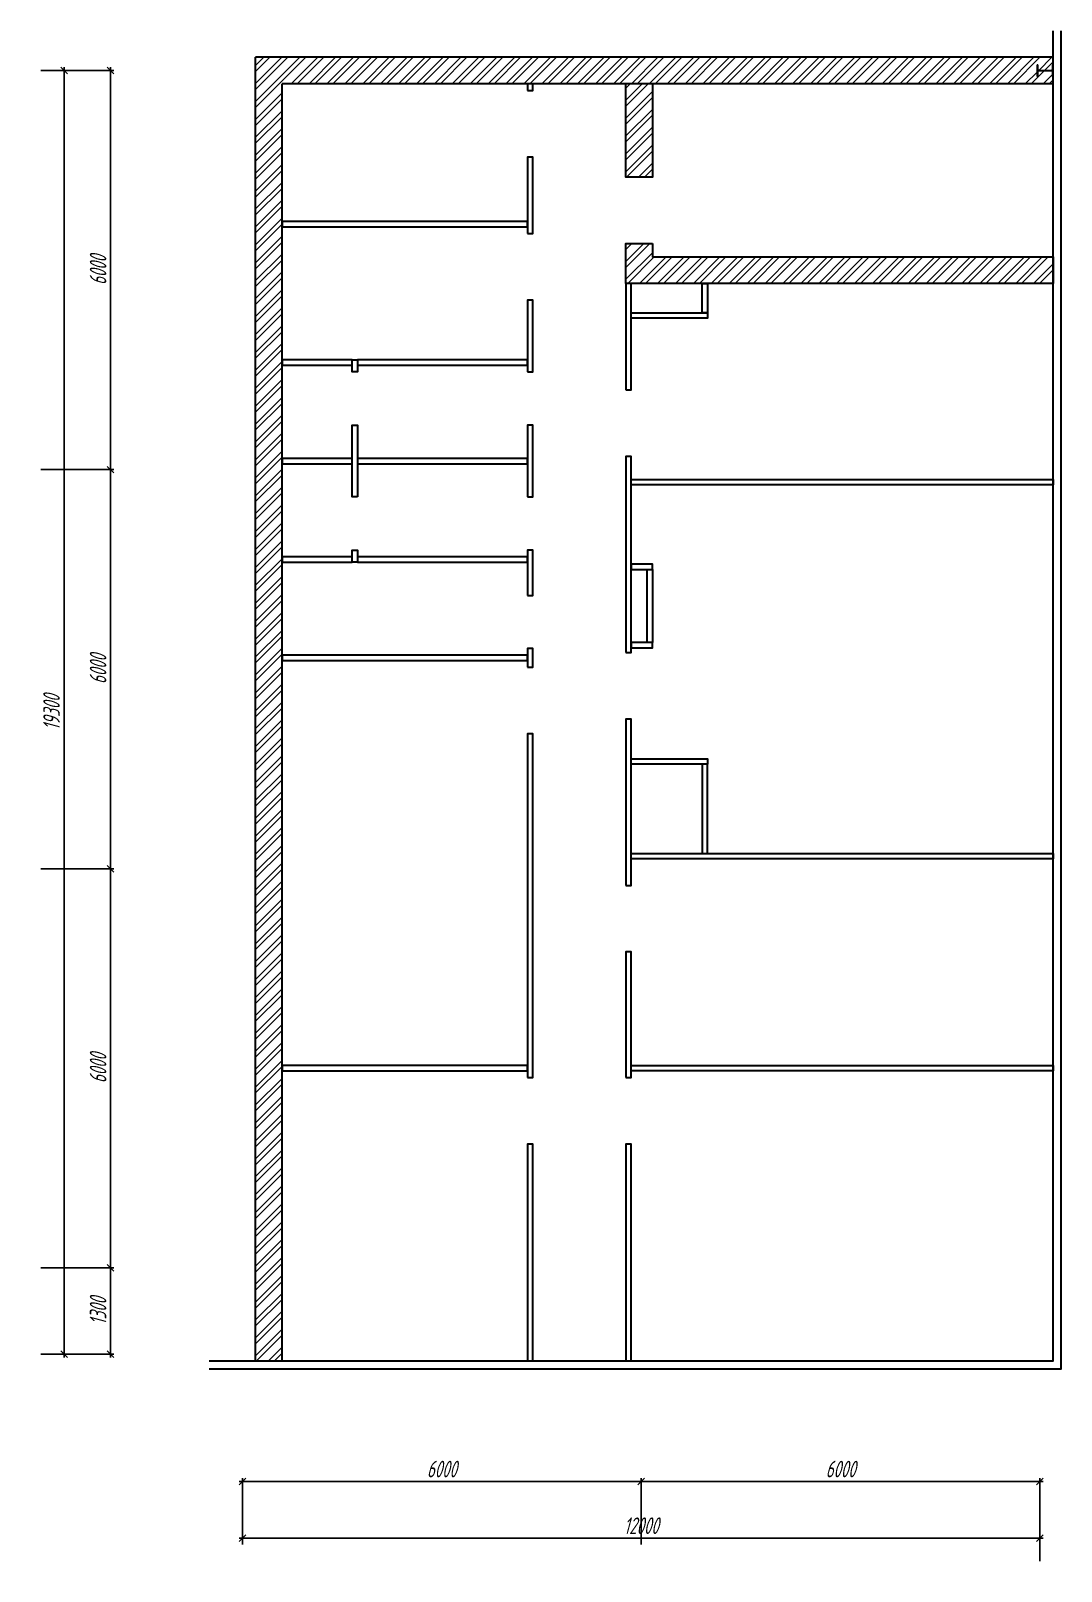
# Model space of a CAD drawing. Header units: millimetres. Extents: x -138350 to 909539, y -253833 to 111767.
# Drawn here: x 90643 to 106146, y -192667 to -169508 of the extents above; entities that cross this region are included whole.
import ezdxf

# ---------------------------------------------------------------- set-up
doc = ezdxf.new("R2010")
doc.units = ezdxf.units.MM
doc.linetypes.add('GOST2.303 5', pattern=[24, 20, -1.5, 1, -1.5])
doc.layers.add('03_Осевые', color=4, linetype='GOST2.303 5')
doc.layers.add('07_Непечатаемые', color=2, linetype='Continuous', plot=False)
for name, color, linetype, lineweight in [('_Оси', 90, 'Continuous', 13), ('_Сендвичи', 230, 'Continuous', 30), ('_Стены', 7, 'Continuous', 30), ('_Сэндвичи штрих', 7, 'Continuous', 5), ('выноска', 7, 'Continuous', 13)]:
    doc.layers.add(name, color=color, linetype=linetype, lineweight=lineweight)
doc.styles.add('СПДС_размеры', font='spdswin.shx', dxfattribs={"width": 0.8, "oblique": 15})
doc.dimstyles.new('СПДС', dxfattribs={"dimtxt": 2.5, "dimasz": 1, "dimexe": 0.5, "dimexo": 1.5, "dimtad": 1, "dimdec": 0, "dimtxsty": 'СПДС_размеры', "dimblk": 'OBLIQUE', "dimcen": 2.5, "dimdle": 0.5, "dimadec": 8, "dimazin": 0, "dimtfac": 1, "dimtdec": 0, "dimtix": 1, "dimtmove": 0, "dimatfit": 3, "dimfxl": 1, "dimarcsym": 0})

# ---------------------------------------------------------------- blocks, each defined once
blk = doc.blocks.new('*U263')
for p, q in [((-87.5, 244), (87.5, 244)), ((-87.5, 233), (-87.5, 244)), ((-87.5, 233), (-19.5, 233)), ((19.5, 233), (87.5, 233)), ((87.5, 233), (87.5, 244)), ((-87.5, 11), (-19.5, 11)), ((-87.5, 0), (-87.5, 11)), ((-87.5, 0), (87.5, 0)), ((-3.5, 27), (-3.5, 217)), ((3.5, 27), (3.5, 217)), ((19.5, 11), (87.5, 11)), ((87.5, 0), (87.5, 11))]:
    blk.add_line(p, q)
for centre, start, end in [((-19.5, 217), 360, 450), ((19.5, 217), 90, 180), ((-19.5, 27), 270, 360), ((19.5, 27), 180, 270)]:
    blk.add_arc(centre, 16, start, end)
at = {"layer": '03_Осевые'}
for p, q in [((0, 0), (0, 244)), ((-3.5, 122), (3.5, 122))]:
    blk.add_line(p, q, dxfattribs=at)
at = {"layer": '07_Непечатаемые'}
for p, q in [((-50, 0), (-50, 11)), ((-2.75, 184), (2.75, 184)), ((-2.75, 60), (2.75, 60)), ((50, 0), (50, 11))]:
    blk.add_line(p, q, dxfattribs=at)
blk = doc.blocks.new('_Oblique')
at = {"layer": 'выноска', "color": 0, "lineweight": -2}
blk.add_line((-0.5, -0.5), (0.5, 0.5), dxfattribs=at)
blk = doc.blocks.new('*D471')
at = {"layer": '_Оси', "color": 0, "lineweight": -2, "transparency": 16777216}
for p, q in [((90793, -170106), (91193, -170106)), ((91143, -189456), (91143, -170056)), ((90793, -189406), (91193, -189406))]:
    blk.add_line(p, q, dxfattribs=at)
at = {"layer": 'Defpoints', "color": 0, "transparency": 16777216}
for p in [(90643, -170106), (91143, -170106), (90643, -189406)]:
    blk.add_point(p, dxfattribs=at)
at = {"layer": '_Оси', "color": 0, "lineweight": -2, "transparency": 16777216, "xscale": 100, "yscale": 100, "zscale": 100}
for p, rotation in [((91143, -170106), 90), ((91143, -189406), 270)]:
    blk.add_blockref('_Oblique', p, dxfattribs=dict(at, rotation=rotation))
at = {"layer": '_Оси', "color": 0, "lineweight": 25, "transparency": 16777216, "insert": (90955.5, -179756), "char_height": 250, "attachment_point": 5, "rotation": 90, "style": 'СПДС_размеры'}
blk.add_mtext('19300', dxfattribs=at)
blk = doc.blocks.new('*D472')
at = {"layer": '_Оси', "color": 0, "lineweight": -2, "transparency": 16777216}
for p, q in [((90793, -188106), (91893, -188106)), ((91843, -189456), (91843, -188056)), ((90793, -189406), (91893, -189406))]:
    blk.add_line(p, q, dxfattribs=at)
at = {"layer": 'Defpoints', "color": 0, "transparency": 16777216}
for p in [(90643, -188106), (91843, -188106), (90643, -189406)]:
    blk.add_point(p, dxfattribs=at)
at = {"layer": '_Оси', "color": 0, "lineweight": -2, "transparency": 16777216, "xscale": 100, "yscale": 100, "zscale": 100}
for p, rotation in [((91843, -188106), 90), ((91843, -189406), 270)]:
    blk.add_blockref('_Oblique', p, dxfattribs=dict(at, rotation=rotation))
at = {"layer": '_Оси', "color": 0, "lineweight": 25, "transparency": 16777216, "insert": (91655.5, -188756), "char_height": 250, "attachment_point": 5, "rotation": 90, "style": 'СПДС_размеры'}
blk.add_mtext('1300', dxfattribs=at)
blk = doc.blocks.new('*D473')
at = {"layer": '_Оси', "color": 0, "lineweight": -2, "transparency": 16777216}
for p, q in [((90793, -182106), (91893, -182106)), ((91843, -188156), (91843, -182056)), ((90793, -188106), (91893, -188106))]:
    blk.add_line(p, q, dxfattribs=at)
at = {"layer": 'Defpoints', "color": 0, "transparency": 16777216}
for p in [(90643, -182106), (91843, -182106), (90643, -188106)]:
    blk.add_point(p, dxfattribs=at)
at = {"layer": '_Оси', "color": 0, "lineweight": -2, "transparency": 16777216, "xscale": 100, "yscale": 100, "zscale": 100}
for p, rotation in [((91843, -182106), 90), ((91843, -188106), 270)]:
    blk.add_blockref('_Oblique', p, dxfattribs=dict(at, rotation=rotation))
at = {"layer": '_Оси', "color": 0, "lineweight": 25, "transparency": 16777216, "insert": (91655.5, -185106), "char_height": 250, "attachment_point": 5, "rotation": 90, "style": 'СПДС_размеры'}
blk.add_mtext('6000', dxfattribs=at)
blk = doc.blocks.new('*D474')
at = {"layer": '_Оси', "color": 0, "lineweight": -2, "transparency": 16777216}
for p, q in [((90793, -176106), (91893, -176106)), ((91843, -182156), (91843, -176056)), ((90793, -182106), (91893, -182106))]:
    blk.add_line(p, q, dxfattribs=at)
at = {"layer": 'Defpoints', "color": 0, "transparency": 16777216}
for p in [(90643, -176106), (91843, -176106), (90643, -182106)]:
    blk.add_point(p, dxfattribs=at)
at = {"layer": '_Оси', "color": 0, "lineweight": -2, "transparency": 16777216, "xscale": 100, "yscale": 100, "zscale": 100}
for p, rotation in [((91843, -176106), 90), ((91843, -182106), 270)]:
    blk.add_blockref('_Oblique', p, dxfattribs=dict(at, rotation=rotation))
at = {"layer": '_Оси', "color": 0, "lineweight": 25, "transparency": 16777216, "insert": (91655.5, -179106), "char_height": 250, "attachment_point": 5, "rotation": 90, "style": 'СПДС_размеры'}
blk.add_mtext('6000', dxfattribs=at)
blk = doc.blocks.new('*D475')
at = {"layer": '_Оси', "color": 0, "lineweight": -2, "transparency": 16777216}
for p, q in [((90793, -170106), (91893, -170106)), ((91843, -176156), (91843, -170056)), ((90793, -176106), (91893, -176106))]:
    blk.add_line(p, q, dxfattribs=at)
at = {"layer": 'Defpoints', "color": 0, "transparency": 16777216}
for p in [(90643, -170106), (91843, -170106), (90643, -176106)]:
    blk.add_point(p, dxfattribs=at)
at = {"layer": '_Оси', "color": 0, "lineweight": -2, "transparency": 16777216, "xscale": 100, "yscale": 100, "zscale": 100}
for p, rotation in [((91843, -170106), 90), ((91843, -176106), 270)]:
    blk.add_blockref('_Oblique', p, dxfattribs=dict(at, rotation=rotation))
at = {"layer": '_Оси', "color": 0, "lineweight": 25, "transparency": 16777216, "insert": (91655.5, -173106), "char_height": 250, "attachment_point": 5, "rotation": 90, "style": 'СПДС_размеры'}
blk.add_mtext('6000', dxfattribs=at)
blk = doc.blocks.new('*D476')
at = {"layer": '_Оси', "color": 0, "lineweight": -2, "ltscale": 100, "transparency": 16777216}
for p, q in [((93776, -192171), (105876, -192171)), ((93826, -192267), (93826, -192121)), ((105826, -192267), (105826, -192121))]:
    blk.add_line(p, q, dxfattribs=at)
at = {"layer": 'Defpoints', "color": 0, "ltscale": 100, "transparency": 16777216}
for p in [(105826, -192171), (93826, -192417), (105826, -192417)]:
    blk.add_point(p, dxfattribs=at)
at = {"layer": '_Оси', "color": 0, "lineweight": -2, "ltscale": 100, "transparency": 16777216, "xscale": 100, "yscale": 100, "zscale": 100, "rotation": 180}
blk.add_blockref('_Oblique', (93826, -192171), dxfattribs=at)
at = {"layer": '_Оси', "color": 0, "lineweight": -2, "ltscale": 100, "transparency": 16777216, "xscale": 100, "yscale": 100, "zscale": 100}
blk.add_blockref('_Oblique', (105826, -192171), dxfattribs=at)
at = {"layer": '_Оси', "color": 0, "ltscale": 100, "transparency": 16777216, "insert": (99826, -191983.5), "char_height": 250, "attachment_point": 5, "style": 'СПДС_размеры'}
blk.add_mtext('12000', dxfattribs=at)
blk = doc.blocks.new('*D477')
at = {"layer": '_Оси', "color": 0, "lineweight": -2, "ltscale": 100, "transparency": 16777216}
for p, q in [((93826, -192267), (93826, -191269)), ((99826, -192267), (99826, -191269)), ((93776, -191319), (99876, -191319))]:
    blk.add_line(p, q, dxfattribs=at)
at = {"layer": 'Defpoints', "color": 0, "ltscale": 100, "transparency": 16777216}
for p in [(99826, -191319), (93826, -192417), (99826, -192417)]:
    blk.add_point(p, dxfattribs=at)
at = {"layer": '_Оси', "color": 0, "lineweight": -2, "ltscale": 100, "transparency": 16777216, "xscale": 100, "yscale": 100, "zscale": 100, "rotation": 180}
blk.add_blockref('_Oblique', (93826, -191319), dxfattribs=at)
at = {"layer": '_Оси', "color": 0, "lineweight": -2, "ltscale": 100, "transparency": 16777216, "xscale": 100, "yscale": 100, "zscale": 100}
blk.add_blockref('_Oblique', (99826, -191319), dxfattribs=at)
at = {"layer": '_Оси', "color": 0, "ltscale": 100, "transparency": 16777216, "insert": (96826, -191131.5), "char_height": 250, "attachment_point": 5, "style": 'СПДС_размеры'}
blk.add_mtext('6000', dxfattribs=at)
blk = doc.blocks.new('*D478')
at = {"layer": '_Оси', "color": 0, "lineweight": -2, "ltscale": 100, "transparency": 16777216}
for p, q in [((99826, -192267), (99826, -191269)), ((105826, -192517), (105826, -191269)), ((99776, -191319), (105876, -191319))]:
    blk.add_line(p, q, dxfattribs=at)
at = {"layer": 'Defpoints', "color": 0, "ltscale": 100, "transparency": 16777216}
for p in [(105826, -191319), (99826, -192417), (105826, -192667)]:
    blk.add_point(p, dxfattribs=at)
at = {"layer": '_Оси', "color": 0, "lineweight": -2, "ltscale": 100, "transparency": 16777216, "xscale": 100, "yscale": 100, "zscale": 100, "rotation": 180}
blk.add_blockref('_Oblique', (99826, -191319), dxfattribs=at)
at = {"layer": '_Оси', "color": 0, "lineweight": -2, "ltscale": 100, "transparency": 16777216, "xscale": 100, "yscale": 100, "zscale": 100}
blk.add_blockref('_Oblique', (105826, -191319), dxfattribs=at)
at = {"layer": '_Оси', "color": 0, "ltscale": 100, "transparency": 16777216, "insert": (102826, -191131.5), "char_height": 250, "attachment_point": 5, "style": 'СПДС_размеры'}
blk.add_mtext('6000', dxfattribs=at)

msp = doc.modelspace()

# ---------------------------------------------------------------- hatches: boundary and pattern name
at = {"layer": '_Сэндвичи штрих', "ltscale": 100}
h = msp.add_hatch(dxfattribs=at)
h.set_pattern_fill('ANSI32', color=256, scale=20)
h.set_pattern_definition([(45, (22291, -33245), (-134.70384, 134.70384), []), (45, (22380.8, -33245), (-134.70384, 134.70384), [])])
h.paths.add_polyline_path([(106015, -170018.5), (106017.4, -169906), (94026, -169906), (94026, -189506), (94426, -189506), (94426, -170306), (106026, -170306), (106026, -170193.5), (106015, -170193.5), (106015, -170125.5, 0.4142136), (105999, -170109.5, 0.5903513), (106015, -170086.5)])
h.paths.add_polyline_path([(105782, -170018.5), (105793, -170018.5), (105793, -170086.5, 0.5903513), (105809, -170109.5, 0.4142136), (105793, -170125.5), (105793, -170193.5), (105782, -170193.5)], flags=16)
h = msp.add_hatch(dxfattribs=at)
h.set_pattern_fill('ANSI32', color=256, scale=20)
h.set_pattern_definition([(45, (22291, 0), (-134.70384, 134.70384), []), (45, (22380.8, 0), (-134.70384, 134.70384), [])])
h.paths.add_polyline_path([(99996, -170306), (99596, -170306), (99596, -171706), (99996, -171706)])
h.paths.add_polyline_path([(106026, -172906), (99996, -172906), (99996, -172706), (99596, -172706), (99596, -173306), (106026, -173306)])

# ---------------------------------------------------------------- linework, layer by layer
at = {"layer": '_Сендвичи', "ltscale": 100}
for points in [[(93325, -189506), (106026, -189506), (106026, -169508)], [(93325, -189626), (106146, -189626), (106146, -169508)]]:
    msp.add_lwpolyline(points, dxfattribs=at)
at = {"layer": '_Сендвичи', "color": 1, "ltscale": 100}
for points in [[(98116, -170406), (98196, -170406), (98196, -170306), (98116, -170306)], [(98116, -172556), (98196, -172556), (98196, -171406), (98116, -171406)], [(94426, -172456), (98116, -172456), (98116, -172376), (94426, -172376)], [(99596, -174906), (99676, -174906), (99676, -173306), (99596, -173306)], [(100826, -173746), (100746, -173746), (100746, -173306), (100826, -173306)], [(98116, -174636), (98196, -174636), (98196, -173556), (98116, -173556)], [(99676, -173746), (100826, -173746), (100826, -173826), (99676, -173826)], [(94426, -174536), (95476, -174536), (95476, -174456), (94426, -174456)], [(95476, -174456), (95556, -174456), (95556, -174636), (95476, -174636)], [(95556, -174536), (98116, -174536), (98116, -174456), (95556, -174456)], [(95556, -176516), (95476, -176516), (95476, -175436), (95556, -175436)], [(98116, -176516), (98196, -176516), (98196, -175436), (98116, -175436)], [(94426, -176016), (95476, -176016), (95476, -175936), (94426, -175936)], [(95556, -176016), (98116, -176016), (98116, -175936), (95556, -175936)], [(99596, -178856), (99676, -178856), (99676, -175906), (99596, -175906)], [(106026, -176336), (99676, -176336), (99676, -176256), (106026, -176256)], [(95556, -177496), (95476, -177496), (95476, -177316), (95556, -177316)], [(98116, -177996), (98196, -177996), (98196, -177316), (98116, -177316)], [(94426, -177496), (95476, -177496), (95476, -177416), (94426, -177416)], [(95556, -177496), (98116, -177496), (98116, -177416), (95556, -177416)], [(99676, -177606), (99996, -177606), (99996, -177526), (99676, -177526)], [(99996, -178706), (99916, -178706), (99916, -177606), (99996, -177606)], [(99676, -178786), (99996, -178786), (99996, -178706), (99676, -178706)], [(94426, -178976), (98116, -178976), (98116, -178896), (94426, -178896)], [(98116, -179076), (98196, -179076), (98196, -178796), (98116, -178796)], [(99596, -182356), (99676, -182356), (99676, -179856), (99596, -179856)], [(98116, -185246), (98196, -185246), (98196, -180076), (98116, -180076)], [(100826, -180536), (99676, -180536), (99676, -180456), (100826, -180456)], [(100746, -181876), (100826, -181876), (100826, -180536), (100746, -180536)], [(106026, -181956), (99676, -181956), (99676, -181876), (106026, -181876)], [(99596, -185246), (99676, -185246), (99676, -183356), (99596, -183356)], [(94426, -185146), (98116, -185146), (98116, -185066), (94426, -185066)], [(106026, -185146), (99676, -185146), (99676, -185066), (106026, -185066)], [(98116, -189506), (98196, -189506), (98196, -186246), (98116, -186246)], [(99596, -189506), (99676, -189506), (99676, -186246), (99596, -186246)]]:
    msp.add_lwpolyline(points, close=True, dxfattribs=at)
at = {"layer": '_Стены', "ltscale": 100}
for p, q in [((94026, -189506), (94026, -169906)), ((106026, -169906), (94026, -169906)), ((94426, -189506), (94426, -170306)), ((106026, -170306), (94426, -170306))]:
    msp.add_line(p, q, dxfattribs=at)
msp.add_lwpolyline([(99996, -170306), (99996, -171706), (99596, -171706), (99596, -170306)], dxfattribs=at)
msp.add_lwpolyline([(99996, -172706), (99996, -172906), (106026, -172906), (106026, -173306), (99596, -173306), (99596, -172706)], close=True, dxfattribs=at)

# ---------------------------------------------------------------- block references
at = {"xscale": -1, "rotation": 90}
msp.add_blockref('*U263', (106026, -170106), dxfattribs=at)

# ---------------------------------------------------------------- dimensions: what is measured, and where the dimension line sits
at = {"layer": '_Оси', "lineweight": 25}
for base, p1, p2, picture, middle in [((91143, -170106), (90643, -189406), (90643, -170106), '*D471', (90955.5, -179756)), ((91843, -170106), (90643, -176106), (90643, -170106), '*D475', (91655.5, -173106)), ((91843, -176106), (90643, -182106), (90643, -176106), '*D474', (91655.5, -179106)), ((91843, -182106), (90643, -188106), (90643, -182106), '*D473', (91655.5, -185106)), ((91843, -188106), (90643, -189406), (90643, -188106), '*D472', (91655.5, -188756))]:
    dim = msp.add_linear_dim(base=base, p1=p1, p2=p2, angle=270, dimstyle='СПДС', override={"dimscale": 100}, dxfattribs=at)
    dim.commit()
    dim.dimension.update_dxf_attribs({"geometry": picture, "text_midpoint": middle})
at = {"layer": '_Оси', "ltscale": 100}
for base, p1, p2, picture, middle in [((99826, -191319), (93826, -192417), (99826, -192417), '*D477', (96826, -191131.5)), ((105826, -191319), (99826, -192417), (105826, -192667), '*D478', (102826, -191131.5)), ((105826, -192171), (93826, -192417), (105826, -192417), '*D476', (99826, -191983.5))]:
    dim = msp.add_linear_dim(base=base, p1=p1, p2=p2, dimstyle='СПДС', override={"dimscale": 100, "dimtix": 0, "dimtmove": 1}, dxfattribs=at)
    dim.commit()
    dim.dimension.update_dxf_attribs({"geometry": picture, "text_midpoint": middle})

doc.saveas('drawing.dxf')
